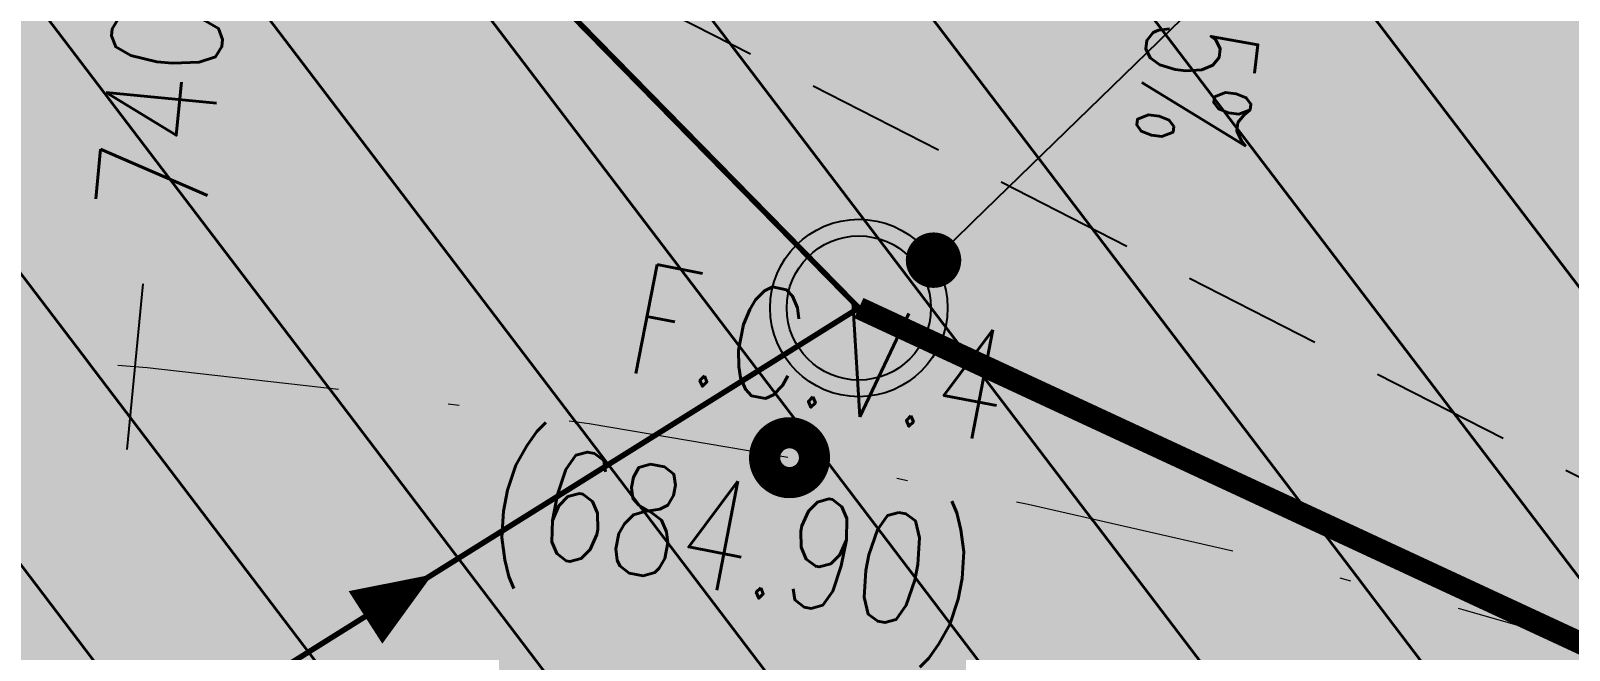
# Model space of a CAD drawing. Extents: x 352140 to 354978, y 6304672 to 6307963.
# Drawn here: x 352330.05 to 352343.92, y 6306026.39 to 6306031.97 of the extents above; entities that cross this region are included whole.
import ezdxf
from ezdxf import colors
from ezdxf.entities.mleader import LeaderData, LeaderLine
from ezdxf.enums import TextEntityAlignment as Align
from ezdxf.math import Vec2, Vec3

# ---------------------------------------------------------------- set-up
doc = ezdxf.new("R2010")
doc.units = 0
for name, pattern in [('CONTINUA', [0]), ('CONTINUOS', [0]), ('DASHDOT', [1, 0.5, -0.25, 0, -0.25]), ('DASHDOTX2', [2, 1, -0.5, 0, -0.5]), ('DASHED', [19.049999999999997, 12.7, -6.35])]:
    doc.linetypes.add(name, pattern=pattern)
doc.layers.get('0').update_dxf_attribs({"linetype": 'CONTINUOUS'})
for name, color, linetype in [('00-S2_ALL AREA APORTANTES', 150, 'CONTINUOUS'), ('00_All ext_Camara', 3, 'CONTINUOUS'), ('00_All ext_Colector', 1, 'CONTINUOUS'), ('00_All ext_Descarga sum', 1, 'CONTINUOUS'), ('00_All ext_Txt', 4, 'CONTINUOUS'), ('02_Geo ext_Acotamiento', 7, 'CONTINUOUS'), ('02_Geo ext_Geometria', 2, 'CONTINUOUS'), ('03_Pav ext_Escurrimiento', 2, 'CONTINUOUS'), ('03_Pav ext_HCV', 34, 'CONTINUOUS'), ('03_Pav ext_Vereda HC', 42, 'CONTINUOUS'), ('03_Pav proy_Solera Tipo A', 1, 'CONTINUOUS'), ('03_S2_Pav ext_Borde vereda', 7, 'CONTINUOUS'), ('03_S3_Pav ext_Cota', 2, 'CONTINUOUS'), ('05_All ext_Txt', 4, 'CONTINUOUS')]:
    doc.layers.add(name, color=color, linetype=linetype)
doc.layers.add('EJE PROYECTADO', color=7, linetype='DASHDOTX2', lineweight=15)
doc.styles.add('JPG_2MM', font='simplex.shx', dxfattribs={"height": 1})
doc.styles.add('ROMANS', font='romans.shx', dxfattribs={"width": 0.75})
pattern_1 = [(127.2451660467093, (0, 0), (-1.263734244477452, -0.9607975902004564), [])]

# ---------------------------------------------------------------- blocks, each defined once
blk = doc.blocks.new('CAMARA')
at = {"layer": '00_All ext_Camara', "ltscale": 0.5}
for radius in [0.8, 0.65]:
    blk.add_circle((0, 0), radius, dxfattribs=at)
blk = doc.blocks.new('_Dot')
at = {"color": 0, "linetype": 'ByBlock', "lineweight": -2}
blk.add_line((-0.5, 0), (-1, 0), dxfattribs=at)
at = {"color": 0, "linetype": 'ByBlock', "const_width": 0.5}
blk.add_lwpolyline([(-0.25, 0, 1), (0.25, 0, 1)], format="xyb", close=True, dxfattribs=at)
blk = doc.blocks.new('*U962')
at = {"layer": 'EJE PROYECTADO', "color": 7, "linetype": 'DASHDOT', "lineweight": 15, "ltscale": 4}
blk.add_arc((352323.9821354292, 6305956.91211073), 72.37226913880471, 63.50553329109514, 114.7343948820518, dxfattribs=at)
blk = doc.blocks.new('sta_tic')
blk.add_line((0, -1.5), (0, 1.5))

msp = doc.modelspace()

# ---------------------------------------------------------------- hatches: boundary and pattern name
at = {"layer": '00-S2_ALL AREA APORTANTES', "linetype": 'DASHED', "lineweight": 40, "ltscale": 0.25}
h = msp.add_hatch(dxfattribs=at)
h.set_pattern_fill('ANSI31', color=82, scale=0.5, angle=82.24516604670926)
h.set_pattern_definition(pattern_1)
edge = h.paths.add_edge_path()
edge.add_arc((352323.998566368, 6305956.996935724), 84.7892684894108, 62.63224066019885, 85.96979794195472)
edge.add_line((352329.9577516248, 6306041.57653233), (352329.079125457, 6306029.106061342))
edge.add_arc((352323.6211101954, 6305955.186665764), 74.12062447947166, 58.2242339443909, 85.77709241488782, ccw=False)
edge.add_line((352362.6527550178, 6306018.197757452), (352368.6919578539, 6306029.142078953))
edge.add_line((352368.6919578539, 6306029.142078953), (352362.9762043863, 6306032.296097642))
h = msp.add_hatch(dxfattribs=at)
h.set_pattern_fill('ANSI31', color=40, scale=0.5, angle=82.24516604670926)
h.set_pattern_definition(pattern_1)
h.paths.add_polyline_path([(352329.0790281165, 6306029.104679774), (352328.200499289, 6306016.635590354, -0.1007563429291701), (352351.2139975071, 6306010.232972499), (352356.6135521816, 6306007.253435951), (352362.6503608673, 6306018.193418741), (352357.3730907162, 6306021.103937387, 0.01039876730763909), (352356.2682284904, 6306021.68365954, 0.09829759573210275)])
at = {"layer": '03_Pav ext_HCV'}
h = msp.add_hatch(dxfattribs=at)
h.set_pattern_fill('SWAMP', color=256, scale=0.025, angle=-5.87842838446813e-10, style=0)
h.set_pattern_definition([(359.9999999994121, (0, 0), (0.3175000000056422, 0.5499261309017425), [0.079375, -0.555625]), (90, (0.0396875, -4.071855352894005e-13), (-0.3174999999943578, 0.5499261309082575), [0.0396875, -1.06016476181]), (90, (0.049609375, -5.089819191117507e-13), (-0.3174999999943578, 0.5499261309082575), [0.03175, -1.06810226181]), (90, (0.029765625, -3.053891514670504e-13), (-0.3174999999943578, 0.5499261309082575), [0.03175, -1.06810226181]), (59.99999999941215, (0.05953125000000001, -6.107783029341008e-13), (-0.3174999995629745, 0.5499261311573168), [0.0254, -0.6096]), (119.9999999994121, (0.01984375, -2.035927676447003e-13), (-0.6349999995686166, 2.555744082988348e-10), [0.0254, -0.6095999999999999])])
h.paths.add_polyline_path([(352360.868372727, 6306028.31840835, 0.2867501767208371), (352276.1412867496, 6306023.175510557, 0.01869958964940587), (352271.7705830562, 6306019.63894139, 0.1387730875209856), (352249.4208122046, 6305985.325619695, 0.08211699766830355), (352247.1096555825, 6305968.544474194), (352254.11489188, 6305968.473110226, -0.0849190631894005), (352256.1782145034, 6305983.480684427, -0.1378571209184878), (352276.3741181307, 6306014.365663016, -0.08216666129112944), (352277.762515263, 6306015.224032857), (352283.6096528716, 6306017.625902134, -0.7562922686620178), (352284.3226251645, 6306016.717655372), (352280.5182882363, 6306011.50930614, -0.05613840177760803), (352279.7611070714, 6306010.685063163, 0.1378525137337985), (352260.9870741788, 6305982.104565816), (352259.4697379309, 6305977.322016968, 0.03125424276533748), (352257.2518488735, 6305968.441153317), (352264.3677510897, 6305968.368661969, -0.02665530429574394), (352266.1419831768, 6305975.205145839), (352267.6593194248, 6305979.987694686, -0.1347586241790884), (352283.8411908795, 6306004.95120816, 0.05309188545623043), (352286.6875024904, 6306008.087643748), (352291.8375113436, 6306015.138292825, -0.1315344263085925), (352295.8643306832, 6306018.383788061, -0.2245901210606135), (352352.3677380227, 6306016.96834866, -0.1771469914567127), (352353.7775416014, 6306015.464844507), (352355.0256382796, 6306012.534005799, 0.1587547824207233), (352356.2473872155, 6306011.133888852), (352356.61527247, 6306010.904603812, 0.03127920765357715), (352404.2635354987, 6305985.296902456, 0.1549179150466921), (352406.0652175725, 6305985.073782303), (352409.3647523095, 6305985.688455695, -0.1516099281221849), (352411.13108648, 6305985.481296828, 0.09607903957190114), (352450.5630709757, 6305976.410355219, 0.02015954793188863), (352451.6638567296, 6305976.417867715, 0.03045081609371835), (352465.8170346431, 6305977.967684446, -0.006248532946582673), (352484.699637598, 6305980.9866748, 0.02063806963239873), (352496.4057222297, 6305983.221488672, 0.002065357639369774), (352497.5663418849, 6305983.498192595), (352495.9099347821, 6305990.600186132), (352492.9982529592, 6305990.597078585, -0.7874431456719597), (352492.7225948891, 6305991.73057545), (352495.3422021209, 6305993.034390673), (352493.6820656086, 6306000.152374386, 0.03088089592298866), (352481.5194309896, 6305996.589871377, -0.06443924997046216), (352455.7354173818, 6305990.740502411), (352459.2428169689, 6305990.830949344), (352455.7354173818, 6305990.740502411, -0.01148082269427051), (352451.0179998683, 6305990.402995264, -0.02776823934322075), (352440.8206754049, 6305991.327020614), (352444.24992591, 6305990.587070875), (352440.8206754049, 6305991.327020614, -0.07020690110198488), (352416.0878331155, 6305998.601983743), (352416.6023085983, 6305998.041795899), (352413.0038271977, 6305999.99411206, -0.03572216795586271)])
at = {"layer": '03_Pav ext_Vereda HC'}
h = msp.add_hatch(dxfattribs=at)
h.set_pattern_fill('DOTS', color=256, scale=0.2, style=0)
h.set_pattern_definition([(0, (0, 0), (0.15875, 0.3175), [0, -0.3175])])
h.paths.add_polyline_path([(352461.265296371, 6305996.923199476, -0.006361697274306652), (352458.5671843474, 6305996.559426215), (352458.8039589947, 6305994.573484398, 0.006373756063405232), (352461.5577246899, 6305994.944693554, 0.02254195958938864), (352495.2202422092, 6306001.482094497), (352495.3501705392, 6306000.925015167), (352499.2401742685, 6306001.85691995), (352499.1038702787, 6306002.441335492, 0.01837896598131039), (352525.9458107713, 6306010.280892), (352525.2850116004, 6306012.168839185, -0.04355006323617334)])
h.paths.add_polyline_path([(352444.877366273, 6305995.775925941), (352444.6389070644, 6305993.777767145, 0.01650058402313723), (352451.8286896291, 6305993.950240446), (352451.5914561742, 6305995.9400305, -0.01569666753639558)])
h.paths.add_polyline_path([(352418.7261703826, 6306002.697098588), (352417.8951709915, 6306000.876147664, 0.0775292981522187), (352437.6729332349, 6305994.479099461), (352437.9101192286, 6305996.466589406, -0.0775304526635592)])
h.paths.add_polyline_path([(352399.5545656244, 6306012.637413958, -0.01784411821687169), (352388.0635043115, 6306018.452636186), (352362.9762043863, 6306032.296097642, 0.175923676694206), (352305.5852803702, 6306039.762695248), (352306.1410247717, 6306037.827802296, -0.1750939250216685), (352362.0333407134, 6306030.532090019), (352387.0972738728, 6306016.701522614, 0.01781344841789345), (352398.6953473628, 6306010.831246005, -0.008288106280014222), (352411.7127329188, 6306004.189408959), (352412.5445683602, 6306006.012191901, 0.00823263315638628)])

# ---------------------------------------------------------------- linework, layer by layer
at = {"layer": '00_All ext_Colector', "const_width": 0.2, "flags": 128}
msp.add_lwpolyline([(352337.5179787362, 6306029.473632147), (352365.5630903348, 6306016.448063149)], dxfattribs=at)
at = {"layer": '00_All ext_Descarga sum', "linetype": 'DASHED', "ltscale": 0.05, "const_width": 0.04999999999999999}
for points in [[(352329.6680676914, 6306037.480162594), (352337.5179787362, 6306029.473632147)], [(352337.5179787362, 6306029.473632147), (352328.7753986893, 6306024.00561337)]]:
    msp.add_lwpolyline(points, dxfattribs=at)
at = {"layer": '00_All ext_Txt', "color": 2, "extrusion": (2.332314614205544e-07, -3.639922384082962e-07, 0.9999999999999066), "elevation": -2.213169610765685}
msp.add_lwpolyline([(352333.674717397, 6306027.069876232, 0, 0.562499999999999, 0), (352333.069678966, 6306026.682192149, 0.1042479130453781, 0.1042479130453781, 0)], format="xyseb", dxfattribs=at)
at = {"layer": '02_Geo ext_Geometria', "color": 251, "linetype": 'DASHED', "ltscale": 0.1}
msp.add_line((352356.8994054075, 6306021.365184185), (352325.6106222204, 6306037.344892653), dxfattribs=at)
at = {"layer": '03_Pav ext_Escurrimiento'}
msp.add_lwpolyline([(352341.7199734206, 6306032.867781063, 0, 0.3998727953642808, 0), (352341.6065078651, 6306031.992377841, 0, 0, 0), (352341.4598251915, 6306030.860699822, 0, 0, 0)], format="xyseb", dxfattribs=at)
at = {"layer": '03_Pav proy_Solera Tipo A', "linetype": 'CONTINUOS', "ltscale": 0.1}
msp.add_lwpolyline([(352495.4410324625, 6306000.53543655, 0.15, 0.15, 0.03654831785024035), (352481.0258578279, 6305996.410130865, 0.15, 0.15, -0.07469408750115974), (352451.0179998683, 6305990.402995264, 0.15, 0.15, -0.09976583314904501), (352415.5564465727, 6305998.845319113, 0.15, 0.15, -0.03740758269781178), (352360.868372727, 6306028.31840835, 0.15, 0.15, 0.2867501767208334), (352276.1412867496, 6306023.175510557, 0.15, 0.15, 0.01869958964940696), (352271.7705830562, 6306019.63894139, 0.15, 0.15, 0.1378571209131965), (352249.5015583397, 6305985.583602036, 0.15, 0.15, 0.09217522064023417), (352247.1896057732, 6305966.743566323, 0, 0, 0)], format="xyseb", dxfattribs=at)
at = {"layer": '03_S2_Pav ext_Borde vereda', "linetype": 'DASHED', "ltscale": 0.05}
msp.add_lwpolyline([(352387.0972323035, 6306016.701545552), (352362.0333407134, 6306030.532090019, 0.1782043080328261), (352305.1650243243, 6306037.606567144, 0.1782043080328261)], format="xyb", dxfattribs=at)
at = {"layer": '03_S3_Pav ext_Cota', "const_width": 0.4500000000000001}
msp.add_lwpolyline([(352336.7720689678, 6306028.194279684, 1), (352337.0149330897, 6306028.0524397, 1)], format="xyb", close=True, dxfattribs=at)

# ---------------------------------------------------------------- block references
at = {"layer": '00_All ext_Camara', "color": 211, "linetype": 'CONTINUA', "rotation": 90.00000002110816}
msp.add_blockref('CAMARA', (352337.5179787362, 6306029.473632147), dxfattribs=at)
at = {"layer": '02_Geo ext_Acotamiento', "color": 2, "linetype": 'Continuous', "lineweight": -3, "xscale": 0.5, "yscale": 0.5, "zscale": 0.5, "rotation": 354.4417200432155}
msp.add_blockref('sta_tic', (352330.9919829317, 6306028.944099306), dxfattribs=at)
at = {"layer": 'EJE PROYECTADO', "color": 7, "linetype": 'DASHDOTX2', "lineweight": 15, "ltscale": 4}
msp.add_blockref('*U962', (0, 0), dxfattribs=at)

# ---------------------------------------------------------------- texts
at = {"layer": '02_Geo ext_Acotamiento', "color": 7, "linetype": 'Continuous', "lineweight": -3, "insert": (352331.1251629526, 6306030.312634319), "char_height": 1, "attachment_point": 4, "rotation": 84.44172004321548, "style": 'ROMANS'}
msp.add_mtext('{\\C256;740.00}', dxfattribs=at)
at = {"layer": '03_Pav ext_Escurrimiento', "style": 'ROMANS', "oblique": 359.8722847085243, "width": 0.5978430108135433}
msp.add_text('2.5%%%', height=0.9996819884283762, rotation=263.1806537959832, dxfattribs=at).set_placement((352340.1178977432, 6306031.913192364), align=Align.CENTER)
at = {"layer": '03_S3_Pav ext_Cota', "style": 'JPG_2MM', "width": 0.75}
for s, p in [('F.C.V.4', (352335.3817415284, 6306028.90801757)), ('(684.90)', (352334.1231392775, 6306027.33911765))]:
    msp.add_text(s, height=0.9999999999999994, rotation=349.0267236374274, dxfattribs=at).set_placement(p)

# ---------------------------------------------------------------- leaders
at = {"layer": '05_All ext_Txt'}
ml = msp.add_multileader_mtext('Standard', dxfattribs=at)
ml.set_content('{\\C256;C.I. n°28\\PCA=684.87\\PCRe=683.67^JH=1.20m}', color=2, style='ROMANS')
ml.set_leader_properties(color=7)
ml.set_arrow_properties(name='DOT')
ml.build(insert=Vec2(0, 0))
ml.multileader.update_dxf_attribs({"text_left_attachment_type": 6, "text_right_attachment_type": 6, "dogleg_length": 0.4164050059420628, "arrow_head_size": 0.5})
ctx = ml.context
ctx.base_point, ctx.char_height, ctx.arrow_head_size, ctx.landing_gap_size, ctx.plane_origin, ctx.plane_x_axis, ctx.plane_y_axis = Vec3(352353.9089553999, 6306044.183770944, -7.811424358763926e-08), 1, 0.5, 0.05000000250530529, Vec3(352375.6641806597, 6305989.947873478, -3.249308719240632e-08), Vec3(1, -2.775557561562891e-16, -5.041539005118686e-09), Vec3(2.631196363540177e-16, 1, -2.863435111305193e-09)
ctx.left_attachment, ctx.right_attachment = 6, 6
notes = []
notes.append((ctx, [(0, (1, 1, 0), (352352.8686262536, 6306044.183770944, -7.286938361832161e-08), (1, -2.775557561562891e-16, -5.041539005118686e-09), 1.040329146316736, [(0, [(352338.1917141752, 6306029.905002705, 4.201117542067978e-08)], 0, [])])]))
ctx.mtext.insert, ctx.mtext.text_direction, ctx.mtext.width, ctx.mtext.line_spacing_factor, ctx.mtext.line_spacing_style, ctx.mtext.flow_direction, ctx.mtext.extrusion = Vec3(352353.9589554024, 6306045.383770945, -8.180244268409202e-08), Vec3(1, -2.775557561562891e-16, -5.041539005118686e-09), 6.728604887088298, 0.8999999999999998, 2, 5, Vec3(5.041539005118687e-09, 2.863435111305191e-09, 1)
for ctx, leaders in notes:
    for number, flags, end, landing, length, lines in leaders:
        leader = LeaderData()
        leader.index, (leader.has_last_leader_line, leader.has_dogleg_vector, leader.attachment_direction) = number, flags
        leader.last_leader_point, leader.dogleg_vector, leader.dogleg_length = Vec3(end), Vec3(landing), length
        for number, points, colour, breaks in lines:
            line = LeaderLine()
            line.index, line.vertices, line.color, line.breaks = number, Vec3.list(points), colors.encode_raw_color(colour), breaks
            leader.lines.append(line)
        ctx.leaders.append(leader)

doc.saveas('drawing.dxf')
